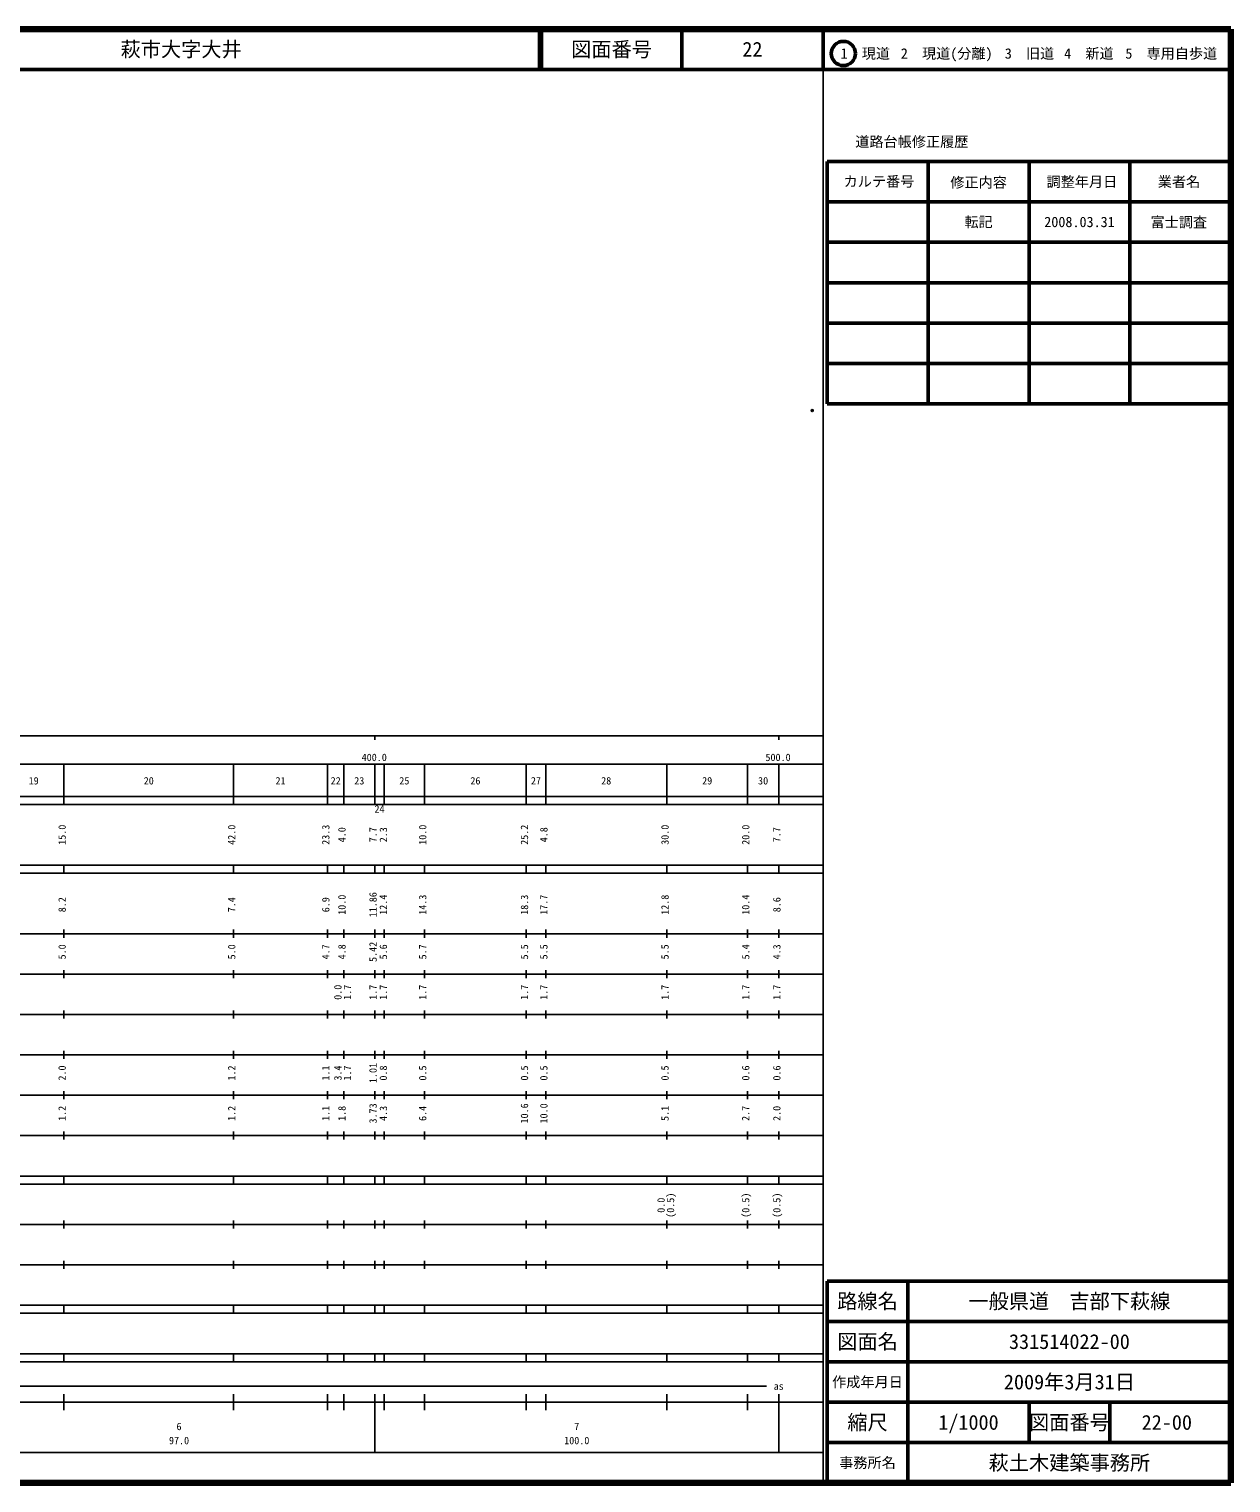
# Model space of a CAD drawing. Units: millimetres on the paper. Extents: x 40 to 680, y 20 to 380.
# Drawn here: x 382.4 to 680, y 20 to 380 of the extents above; entities that cross this region are included whole.
import ezdxf
from ezdxf.enums import TextEntityAlignment as Align

# ---------------------------------------------------------------- set-up
doc = ezdxf.new("R2010")
doc.units = ezdxf.units.MM
doc.header["$PDMODE"] = 32
doc.header["$PDSIZE"] = 0.5
doc.layers.add('M-OTRS', color=6, linetype='Continuous')
doc.layers.add('M-TTL-TXT', color=7, linetype='Continuous')
for name, color, linetype, lineweight in [('M-TTL', 2, 'Continuous', 140), ('M-TTL-BAND', 7, 'Continuous', 25), ('M-TTL-FRAM', 2, 'Continuous', 50), ('M-TTL-LINE', 7, 'Continuous', 50)]:
    doc.layers.add(name, color=color, linetype=linetype, lineweight=lineweight)
doc.styles.add('ＭＳ ゴシック', font='')
doc.styles.get('ＭＳ ゴシック').set_extended_font_data('MS Gothic')

msp = doc.modelspace()

# ---------------------------------------------------------------- linework, layer by layer
at = {"layer": 'M-OTRS'}
msp.add_point((576.33, 285.537), dxfattribs=at)
at = {"layer": 'M-TTL'}
for p, q in [((680, 380), (40, 380)), ((680, 20), (680, 380)), ((40, 20), (680, 20))]:
    msp.add_line(p, q, dxfattribs=at)
at = {"layer": 'M-TTL-BAND'}
for p, q in [((579, 20), (579, 370)), ((40, 205), (579, 205)), ((468, 205), (468, 204)), ((568, 205), (568, 204)), ((68, 198), (579, 198)), ((391, 188), (391, 198)), ((433, 188), (433, 198)), ((456.3, 188), (456.3, 198)), ((460.3, 188), (460.3, 198)), ((468, 188), (468, 198)), ((470.3, 188), (470.3, 198)), ((480.3, 188), (480.3, 198)), ((505.5, 188), (505.5, 198)), ((510.3, 188), (510.3, 198)), ((540.3, 188), (540.3, 198)), ((560.3, 188), (560.3, 198)), ((568, 188), (568, 198)), ((40, 190), (579, 190)), ((40, 188), (579, 188)), ((40, 173), (579, 173)), ((391, 171), (391, 173)), ((433, 171), (433, 173)), ((456.3, 171), (456.3, 173)), ((460.3, 171), (460.3, 173)), ((468, 171), (468, 173)), ((470.3, 171), (470.3, 173)), ((480.3, 171), (480.3, 173)), ((505.5, 171), (505.5, 173)), ((510.3, 171), (510.3, 173)), ((540.3, 171), (540.3, 173)), ((560.3, 171), (560.3, 173)), ((568, 171), (568, 173)), ((40, 171), (579, 171)), ((40, 156), (579, 156)), ((391, 155), (391, 157)), ((433, 155), (433, 157)), ((456.3, 155), (456.3, 157)), ((460.3, 155), (460.3, 157)), ((468, 155), (468, 157)), ((470.3, 155), (470.3, 157)), ((480.3, 155), (480.3, 157)), ((505.5, 155), (505.5, 157)), ((510.3, 155), (510.3, 157)), ((540.3, 155), (540.3, 157)), ((560.3, 155), (560.3, 157)), ((568, 155), (568, 157)), ((46, 146), (579, 146)), ((391, 145), (391, 147)), ((433, 145), (433, 147)), ((456.3, 145), (456.3, 147)), ((460.3, 145), (460.3, 147)), ((468, 145), (468, 147)), ((470.3, 145), (470.3, 147)), ((480.3, 145), (480.3, 147)), ((505.5, 145), (505.5, 147)), ((510.3, 145), (510.3, 147)), ((540.3, 145), (540.3, 147)), ((560.3, 145), (560.3, 147)), ((568, 145), (568, 147)), ((391, 135), (391, 137)), ((433, 135), (433, 137)), ((456.3, 135), (456.3, 137)), ((460.3, 135), (460.3, 137)), ((468, 135), (468, 137)), ((470.3, 135), (470.3, 137)), ((480.3, 135), (480.3, 137)), ((505.5, 135), (505.5, 137)), ((510.3, 135), (510.3, 137)), ((540.3, 135), (540.3, 137)), ((560.3, 135), (560.3, 137)), ((568, 135), (568, 137)), ((52, 136), (579, 136)), ((46, 126), (579, 126)), ((391, 125), (391, 127)), ((433, 125), (433, 127)), ((456.3, 125), (456.3, 127)), ((460.3, 125), (460.3, 127)), ((468, 125), (468, 127)), ((470.3, 125), (470.3, 127)), ((480.3, 125), (480.3, 127)), ((505.5, 125), (505.5, 127)), ((510.3, 125), (510.3, 127)), ((540.3, 125), (540.3, 127)), ((560.3, 125), (560.3, 127)), ((568, 125), (568, 127)), ((52, 116), (579, 116)), ((391, 115), (391, 117)), ((433, 115), (433, 117)), ((456.3, 115), (456.3, 117)), ((460.3, 115), (460.3, 117)), ((468, 115), (468, 117)), ((470.3, 115), (470.3, 117)), ((480.3, 115), (480.3, 117)), ((505.5, 115), (505.5, 117)), ((510.3, 115), (510.3, 117)), ((540.3, 115), (540.3, 117)), ((560.3, 115), (560.3, 117)), ((568, 115), (568, 117)), ((46, 106), (579, 106)), ((391, 105), (391, 107)), ((433, 105), (433, 107)), ((456.3, 105), (456.3, 107)), ((460.3, 105), (460.3, 107)), ((468, 105), (468, 107)), ((470.3, 105), (470.3, 107)), ((480.3, 105), (480.3, 107)), ((505.5, 105), (505.5, 107)), ((510.3, 105), (510.3, 107)), ((540.3, 105), (540.3, 107)), ((560.3, 105), (560.3, 107)), ((568, 105), (568, 107)), ((40, 96), (579, 96)), ((40, 94), (579, 94)), ((391, 94), (391, 96)), ((433, 94), (433, 96)), ((456.3, 94), (456.3, 96)), ((460.3, 94), (460.3, 96)), ((468, 94), (468, 96)), ((470.3, 94), (470.3, 96)), ((480.3, 94), (480.3, 96)), ((505.5, 94), (505.5, 96)), ((510.3, 94), (510.3, 96)), ((540.3, 94), (540.3, 96)), ((560.3, 94), (560.3, 96)), ((568, 94), (568, 96)), ((49, 84), (579, 84)), ((391, 83), (391, 85)), ((433, 83), (433, 85)), ((456.3, 83), (456.3, 85)), ((460.3, 83), (460.3, 85)), ((468, 83), (468, 85)), ((470.3, 83), (470.3, 85)), ((480.3, 83), (480.3, 85)), ((505.5, 83), (505.5, 85)), ((510.3, 83), (510.3, 85)), ((540.3, 83), (540.3, 85)), ((560.3, 83), (560.3, 85)), ((568, 83), (568, 85)), ((40, 74), (579, 74)), ((391, 73), (391, 75)), ((433, 73), (433, 75)), ((456.3, 73), (456.3, 75)), ((460.3, 73), (460.3, 75)), ((468, 73), (468, 75)), ((470.3, 73), (470.3, 75)), ((480.3, 73), (480.3, 75)), ((505.5, 73), (505.5, 75)), ((510.3, 73), (510.3, 75)), ((540.3, 73), (540.3, 75)), ((560.3, 73), (560.3, 75)), ((568, 73), (568, 75)), ((40, 64), (579, 64)), ((40, 62), (579, 62)), ((391, 62), (391, 64)), ((433, 62), (433, 64)), ((456.3, 62), (456.3, 64)), ((460.3, 62), (460.3, 64)), ((468, 62), (468, 64)), ((470.3, 62), (470.3, 64)), ((480.3, 62), (480.3, 64)), ((505.5, 62), (505.5, 64)), ((510.3, 62), (510.3, 64)), ((540.3, 62), (540.3, 64)), ((560.3, 62), (560.3, 64)), ((568, 62), (568, 64)), ((40, 52), (579, 52)), ((391, 50), (391, 52)), ((433, 50), (433, 52)), ((456.3, 50), (456.3, 52)), ((460.3, 50), (460.3, 52)), ((468, 50), (468, 52)), ((470.3, 50), (470.3, 52)), ((480.3, 50), (480.3, 52)), ((505.5, 50), (505.5, 52)), ((510.3, 50), (510.3, 52)), ((540.3, 50), (540.3, 52)), ((560.3, 50), (560.3, 52)), ((568, 50), (568, 52)), ((40, 50), (579, 50)), ((71, 44), (565, 44)), ((40, 40), (579, 40)), ((391, 38), (391, 42)), ((433, 38), (433, 42)), ((456.3, 38), (456.3, 42)), ((460.3, 38), (460.3, 42)), ((468, 27.5), (468, 42)), ((470.3, 38), (470.3, 42)), ((480.3, 38), (480.3, 42)), ((505.5, 38), (505.5, 42)), ((510.3, 38), (510.3, 42)), ((540.3, 38), (540.3, 42)), ((560.3, 38), (560.3, 42)), ((568, 27.5), (568, 42)), ((68, 27.5), (579, 27.5))]:
    msp.add_line(p, q, dxfattribs=at)
at = {"layer": 'M-TTL-FRAM'}
for p, q in [((580, 347.197), (580, 287.197)), ((580, 347.197), (680, 347.197)), ((580, 287.197), (680, 287.197)), ((680, 70), (580, 70)), ((580, 70), (580, 20))]:
    msp.add_line(p, q, dxfattribs=at)
at = {"layer": 'M-TTL-LINE'}
for p, q in [((508.747, 380), (508.747, 370)), ((509.247, 380), (509.247, 370)), ((543.997, 380), (543.997, 370)), ((579, 380), (579, 370)), ((40, 370), (680, 370)), ((605, 347.197), (605, 287.197)), ((630, 347.197), (630, 287.197)), ((655, 347.197), (655, 287.197)), ((580, 337.197), (680, 337.197)), ((580, 327.197), (680, 327.197)), ((580, 317.197), (680, 317.197)), ((580, 307.197), (680, 307.197)), ((580, 297.197), (680, 297.197)), ((600, 70), (600, 20)), ((680, 60), (580, 60)), ((680, 50), (580, 50)), ((680, 40), (580, 40)), ((630, 40), (630, 30)), ((650, 40), (650, 30)), ((680, 30), (580, 30))]:
    msp.add_line(p, q, dxfattribs=at)
msp.add_circle((584.031, 373.958), 3, dxfattribs=at)

# ---------------------------------------------------------------- texts
at = {"layer": 'M-TTL-BAND', "style": 'ＭＳ ゴシック'}
for s, p in [('400.0', (467.844, 198.195)), ('500.0', (567.844, 198.195)), ('19', (383.5, 192.405)), ('20', (412, 192.405)), ('21', (444.65, 192.405)), ('22', (458.3, 192.405)), ('23', (464.15, 192.405)), ('25', (475.3, 192.405)), ('26', (492.9, 192.405)), ('27', (507.9, 192.405)), ('28', (525.3, 192.405)), ('29', (550.3, 192.405)), ('30', (564.15, 192.405)), ('24', (469.15, 185.421)), ('as', (568, 42.5)), ('6', (419.5, 32.523)), ('7', (518, 32.523)), ('97.0', (419.5, 29.033)), ('100.0', (518, 29.033))]:
    msp.add_text(s, height=1.833, dxfattribs=at).set_placement(p, align=Align.BOTTOM_CENTER)
for s, p in [('15.0', (392, 180.5)), ('42.0', (434, 180.5)), ('23.3', (457.3, 180.5)), ('4.0', (461.3, 180.5)), ('7.7', (469, 180.5)), ('2.3', (471.557, 180.5)), ('10.0', (481.3, 180.5)), ('25.2', (506.5, 180.5)), ('4.8', (511.3, 180.5)), ('30.0', (541.3, 180.5)), ('20.0', (561.3, 180.5)), ('7.7', (569, 180.5)), ('11.86', (469, 163.174)), ('8.2', (392, 163.174)), ('7.4', (434, 163.174)), ('6.9', (457.3, 163.174)), ('10.0', (461.3, 163.174)), ('12.4', (471.557, 163.174)), ('14.3', (481.3, 163.174)), ('18.3', (506.5, 163.174)), ('17.7', (511.3, 163.174)), ('12.8', (541.3, 163.174)), ('10.4', (561.3, 163.174)), ('8.6', (569, 163.174)), ('5.0', (392, 151.5)), ('5.0', (434, 151.5)), ('4.7', (457.3, 151.5)), ('4.8', (461.3, 151.5)), ('5.42', (469, 151.5)), ('5.6', (471.557, 151.5)), ('5.7', (481.3, 151.5)), ('5.5', (506.5, 151.5)), ('5.5', (511.3, 151.5)), ('5.5', (541.3, 151.5)), ('5.4', (561.3, 151.5)), ('4.3', (569, 151.5)), ('0.0', (460.3, 141.5)), ('1.7', (462.67, 141.5)), ('1.7', (469, 141.5)), ('1.7', (471.557, 141.5)), ('1.7', (481.3, 141.5)), ('1.7', (506.5, 141.5)), ('1.7', (511.3, 141.5)), ('1.7', (541.3, 141.5)), ('1.7', (561.3, 141.5)), ('1.7', (569, 141.5)), ('2.0', (392, 121.5)), ('1.2', (434, 121.5)), ('1.1', (457.3, 121.5)), ('3.4', (460.3, 121.5)), ('1.7', (462.67, 121.5)), ('1.01', (469, 121.5)), ('0.8', (471.557, 121.5)), ('0.5', (481.3, 121.5)), ('0.5', (506.5, 121.5)), ('0.5', (511.3, 121.5)), ('0.5', (541.3, 121.5)), ('0.6', (561.3, 121.5)), ('0.6', (569, 121.5)), ('1.2', (392, 111.5)), ('1.2', (434, 111.5)), ('1.1', (457.3, 111.5)), ('1.8', (461.3, 111.5)), ('3.73', (469, 111.5)), ('4.3', (471.557, 111.5)), ('6.4', (481.3, 111.5)), ('10.6', (506.5, 111.5)), ('10.0', (511.3, 111.5)), ('5.1', (541.3, 111.5)), ('2.7', (561.3, 111.5)), ('2.0', (569, 111.5)), ('0.0', (540.33, 88.764)), ('(0.5)', (542.67, 88.764)), ('(0.5)', (561.3, 88.764)), ('(0.5)', (569, 88.764))]:
    msp.add_text(s, height=1.833, rotation=90, dxfattribs=at).set_placement(p, align=Align.BOTTOM_CENTER)
at = {"layer": 'M-TTL-TXT', "style": 'ＭＳ ゴシック'}
msp.add_text('萩市大字大井', height=3.666, dxfattribs=at).set_placement((405.024, 375), align=Align.MIDDLE_LEFT)
for s, height, p in [('図面番号', 3.666, (526.622, 375)), ('22', 3.666, (561.497, 375)), ('1\u3000現道', 2.566, (589.448, 373.958)), ('2\u3000現道(分離)', 2.566, (609.619, 373.958)), ('3\u3000旧道', 2.566, (630.121, 373.958)), ('4\u3000新道', 2.566, (644.824, 373.958)), ('5\u3000専用自歩道', 2.566, (665.228, 373.958)), ('道路台帳修正履歴', 2.566, (600.968, 352.113)), ('カルテ番号', 2.566, (592.839, 342.277)), ('修正内容', 2.566, (617.509, 342.023)), ('調整年月日', 2.566, (643.089, 342.197)), ('業者名', 2.566, (667.134, 342.197)), ('転記', 2.566, (617.5, 332.245)), ('2008.03.31', 2.566, (642.5, 332.245)), ('富士調査', 2.566, (667.077, 332.189)), ('路線名', 3.666, (590, 65)), ('路線名', 3.666, (590, 65)), ('一般県道\u3000吉部下萩線', 3.666, (640, 65)), ('図面名', 3.666, (590, 55)), ('図面名', 3.666, (590, 55)), ('331514022-00', 3.666, (640, 55)), ('2009年3月31日', 3.666, (640, 45)), ('作成年月日', 2.566, (590, 45)), ('作成年月日', 2.566, (590, 45)), ('縮尺', 3.666, (590, 35)), ('縮尺', 3.666, (590, 35)), ('1/1000', 3.666, (615, 35)), ('図面番号', 3.666, (640, 35)), ('図面番号', 3.666, (640, 35)), ('22-00', 3.666, (664.125, 35)), ('事務所名', 2.566, (590, 25)), ('事務所名', 2.566, (590, 25)), ('萩土木建築事務所', 3.666, (640, 25))]:
    msp.add_text(s, height=height, dxfattribs=at).set_placement(p, align=Align.MIDDLE_CENTER)

doc.saveas('drawing.dxf')
